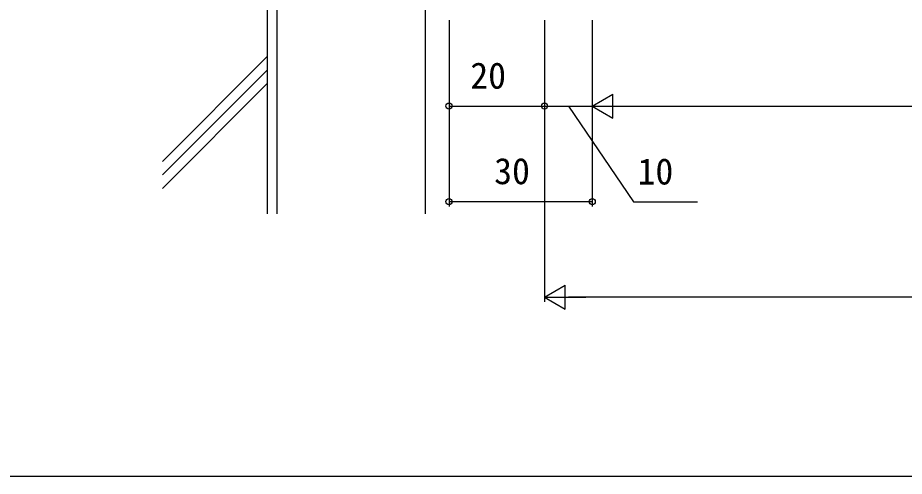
# Model space of a CAD drawing. Units: millimetres, scale not verified. Extents: x -437 to 438, y -281 to 279.
# Drawn here: x -118.1 to 67.5, y -281.2 to -185.2 of the extents above; entities that cross this region are included whole.
import ezdxf
from ezdxf.enums import TextEntityAlignment as Align

# ---------------------------------------------------------------- set-up
doc = ezdxf.new("R2010")
doc.units = ezdxf.units.MM
doc.header["$LTSCALE"] = 2
for name, color, linetype in [('0-7_YKK_D', 6, 'Continuous'), ('0-8_YKK_ZWAK', 7, 'Continuous'), ('0-9_YSS_K', 3, 'Continuous')]:
    doc.layers.add(name, color=color, linetype=linetype)
doc.styles.add('ＭＳ ゴシック', font='')
doc.styles.get('ＭＳ ゴシック').set_extended_font_data('MS Gothic')

msp = doc.modelspace()

# ---------------------------------------------------------------- linework, layer by layer
at = {"layer": '0-7_YKK_D'}
for p, q in [((-27.8, -185.7), (-27.8, -204.7)), ((-27.8, -185.7), (-27.8, -224.7)), ((-7.8, -185.7), (-7.8, -204.7)), ((-7.8, -185.7), (-7.8, -244.7)), ((-7.8, -185.7), (-7.8, -204.7)), ((2.2, -185.7), (2.2, -204.7)), ((2.2, -185.7), (2.2, -204.7)), ((2.2, -185.7), (2.2, -224.7)), ((2.2, -203.7), (6.53, -201.2)), ((6.53, -206.2), (6.53, -201.2)), ((-27.8, -203.7), (-7.8, -203.7)), ((-7.8, -203.7), (2.2, -203.7)), ((2.2, -203.7), (6.53, -206.2)), ((2.2, -203.7), (10.86, -203.7)), ((7.2, -203.7), (318.2, -203.7)), ((-27.8, -223.7), (2.2, -223.7)), ((-7.8, -243.7), (-3.47, -241.2)), ((-3.47, -246.2), (-3.47, -241.2)), ((-7.8, -243.7), (-3.47, -246.2)), ((-7.8, -243.7), (0.86, -243.7)), ((328.2, -243.7), (-2.8, -243.7))]:
    msp.add_line(p, q, dxfattribs=at)
msp.add_lwpolyline([(-2.8, -203.7), (10.841, -223.766), (24.216, -223.766)], dxfattribs=at)
for centre in [(-27.8, -203.7), (-7.8, -203.7), (-7.8, -203.7), (-27.8, -223.7), (2.2, -223.7)]:
    msp.add_circle(centre, 0.637, dxfattribs=at)
at = {"layer": '0-8_YKK_ZWAK'}
msp.add_lwpolyline([(-436.8, -281.2), (438.2, -281.2), (438.2, 243.8)], dxfattribs=at)
at = {"layer": '0-9_YSS_K'}
for p, q in [((-65.8, -226.289), (-65.8, -126.1)), ((-32.8, -181.1), (-32.8, -226.289)), ((-65.8, -193.272), (-87.8, -215.272)), ((-65.8, -196.1), (-87.8, -218.1)), ((-65.8, -198.928), (-87.8, -220.928))]:
    msp.add_line(p, q, dxfattribs=at)
msp.add_lwpolyline([(-63.8, -226.289), (-63.8, -124.1), (-87.8, -124.1)], dxfattribs=at)

# ---------------------------------------------------------------- texts
at = {"layer": '0-7_YKK_D', "style": 'ＭＳ ゴシック'}
for s, p in [('20', (-23.34, -201.7)), ('30', (-18.34, -221.7)), ('10', (11.69, -221.766))]:
    msp.add_text(s, height=5.499, dxfattribs=at).set_placement(p, align=Align.BOTTOM_LEFT)

doc.saveas('drawing.dxf')
